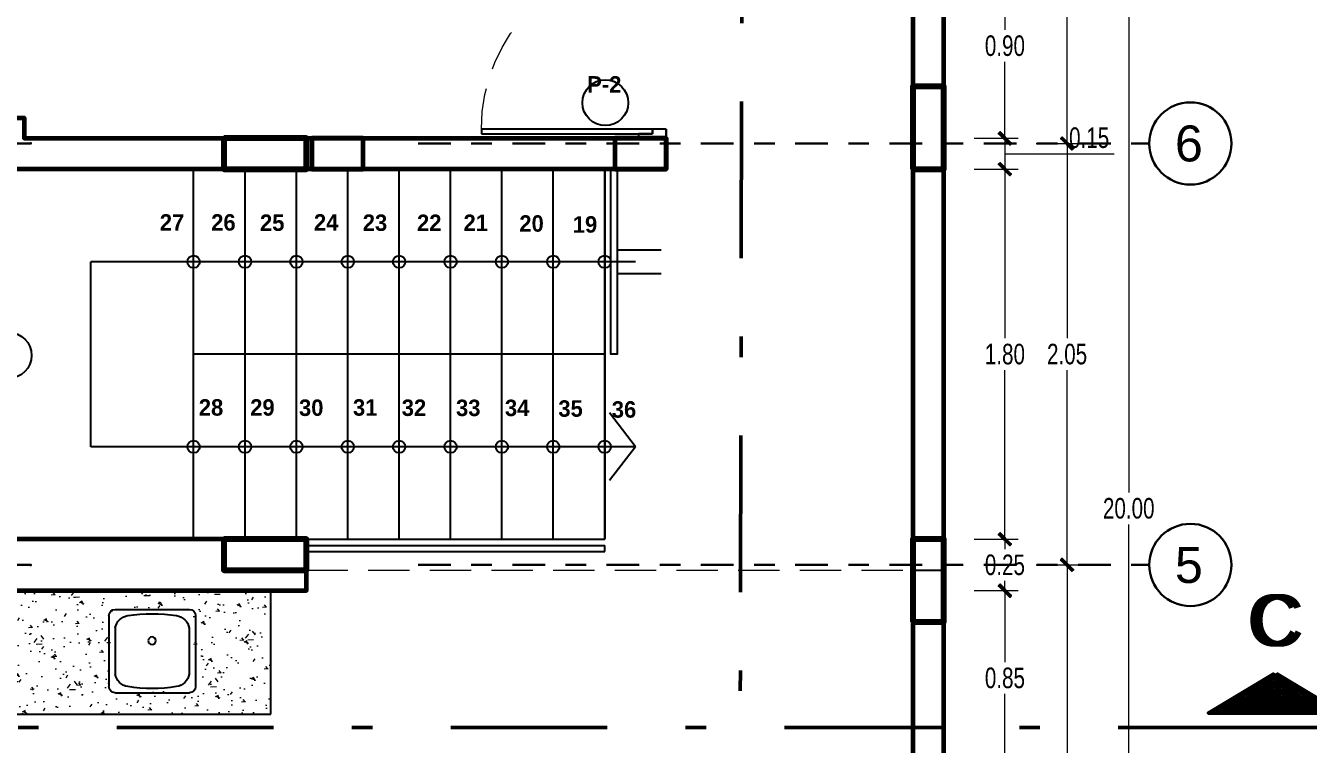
# Model space of a CAD drawing. Header units: millimetres. Extents: x 10612.9 to 10705, y -16533.4 to -16503.9.
# Drawn here: x 10637.86 to 10644.11, y -16517.85 to -16514.36 of the extents above; entities that cross this region are included whole.
import ezdxf
from ezdxf.enums import TextEntityAlignment as Align

# ---------------------------------------------------------------- set-up
doc = ezdxf.new("R2010")
doc.units = ezdxf.units.MM
for name, pattern in [('DASHDOTX2', [50.8, 25.4, -12.7, 0, -12.7]), ('HIDDEN', [0.375, 0.25, -0.125]), ('Punto & Rayas', [0.335139, 0.15875, -0.088194, 0, -0.088194])]:
    doc.linetypes.add(name, pattern=pattern)
doc.layers.add('0.2', color=2, linetype='Continuous')
doc.layers.add('Nuevo_Estructura - Forjados', color=7, linetype='Continuous')
for name, color, linetype, lineweight in [('0.6', 252, 'Continuous', 50), ('01_GRIS 250', 250, 'Continuous', 9), ('COLUMNAS', 6, 'Continuous', 20), ('Muro Alto', 1, 'Continuous', 80), ('Muro sin techar', 160, 'Continuous', 40), ('TEXTO AMBIENTES', 7, 'Continuous', 9)]:
    doc.layers.add(name, color=color, linetype=linetype, lineweight=lineweight)
doc.layers.add('Nuevo_Estructura - Forjados_Pluma_Nº__209', color=7, linetype='Continuous', lineweight=30, true_color=0x3e4f7b)
doc.layers.add('Nuevo_Estructura - Forjados_Pluma_Nº__219', color=7, linetype='Continuous', lineweight=13, true_color=0x404b6a)
doc.styles.add('arial narrow', font='ARIALNI.TTF')
doc.styles.add('Estilo_Generado_1', font='arial.ttf')
doc.styles.add('mahico', font='GOTHIC.TTF', dxfattribs={"width": 0.75})
doc.styles.add('TEXTO PRINCIPAL', font='swissek.ttf', dxfattribs={"height": 0.15})
doc.dimstyles.new('Copia de 50 P', dxfattribs={"dimtxt": 0.1, "dimasz": 0.01, "dimexe": 0.065, "dimexo": 0.0625, "dimgap": 0.025, "dimtad": 1, "dimtih": 1, "dimtoh": 1, "dimzin": 0, "dimdsep": 46, "dimtxsty": 'mahico', "dimblk": 'pa cotas', "dimcen": 0.09, "dimdle": 0.3, "dimclrd": 256, "dimclre": 256, "dimclrt": 256, "dimadec": 0, "dimazin": 0, "dimtfac": 1, "dimtofl": 0, "dimtmove": 0, "dimatfit": 3, "dimfxl": 0.15, "dimfxlon": 1, "dimtolj": 1, "dimtzin": 0, "dimlwd": 5, "dimlwe": 5, "dimarcsym": 0})

# ---------------------------------------------------------------- blocks, each defined once
blk = doc.blocks.new('puertas sss')
at = {"color": 244, "true_color": 0x991b1e}
for p, q in [((2962.3499, 159.0169), (2962.2149, 159.0169)), ((2962.2149, 159.0169), (2962.2149, 158.9719)), ((2962.3499, 159.0169), (2962.2149, 159.0169)), ((2962.2149, 158.9719), (2962.2824, 158.9719)), ((2962.2824, 158.9719), (2962.2824, 158.9944)), ((2962.2824, 158.9944), (2962.3499, 158.9944)), ((2962.3499, 158.9944), (2962.3499, 159.0169)), ((2962.2149, 158.1169), (2962.2149, 158.1619)), ((2962.2149, 158.1619), (2962.2824, 158.1619)), ((2962.2824, 158.1619), (2962.2824, 158.1394)), ((2962.2824, 158.1394), (2962.2824, 158.1619)), ((2962.2824, 158.1619), (2963.1149, 158.1619)), ((2963.1149, 158.1619), (2963.1149, 158.1394)), ((2962.3499, 158.1169), (2962.2149, 158.1169)), ((2962.3499, 158.1169), (2962.2149, 158.1169)), ((2962.2824, 158.1394), (2962.3499, 158.1394)), ((2963.1149, 158.1394), (2962.2824, 158.1394)), ((2962.3499, 158.1394), (2962.3499, 158.1169))]:
    blk.add_line(p, q, dxfattribs=at)
at = {"color": 244, "linetype": 'HIDDEN', "lineweight": 9, "ltscale": 0.8, "true_color": 0x991b1e}
blk.add_arc((2962.2824, 158.1619), 0.8325, 0, 90, dxfattribs=at)
blk = doc.blocks.new('rgergeg')
for p, q in [((10594.5642, -16435.2498), (10594.5642, -16435.6113)), ((10594.5942, -16435.2198), (10594.9392, -16435.2198)), ((10594.9692, -16435.2498), (10594.9692, -16435.6113)), ((10594.655, -16435.2502), (10594.8784, -16435.2502)), ((10594.655, -16435.6109), (10594.8784, -16435.6109)), ((10594.5942, -16435.6413), (10594.9392, -16435.6413))]:
    blk.add_line(p, q)
blk.add_circle((10594.716, -16435.4297), 0.0185)
blk.add_circle((10594.716, -16435.4297), 0.0185)
for centre, radius, start, end in [((10594.5942, -16435.2498), 0.03, 90, 180), ((10594.7867, -16434.4814), 0.75, 259.88522, 259.88549), ((10594.7467, -16434.4814), 0.75, 280.11451, 280.11478), ((10594.9392, -16435.2498), 0.03, 0, 90), ((10595.3347, -16435.4305), 0.75, 170.92128, 189.07872), ((10594.6681, -16435.324), 0.075, 100.11478, 170.92128), ((10594.7867, -16435.9885), 0.75, 100.11451, 100.11478), ((10594.8652, -16435.324), 0.075, 9.07872, 79.88522), ((10594.7467, -16435.9885), 0.75, 79.88522, 79.88549), ((10594.1987, -16435.4305), 0.75, 350.92128, 9.07872), ((10594.6681, -16435.5371), 0.075, 189.07872, 259.88522), ((10594.8652, -16435.5371), 0.075, 280.11478, 350.92128), ((10594.5942, -16435.6113), 0.03, 180, 270), ((10594.7867, -16434.8725), 0.75, 259.88522, 259.88549), ((10594.7467, -16434.8725), 0.75, 280.11451, 280.11478), ((10594.9392, -16435.6113), 0.03, 270, 0)]:
    blk.add_arc(centre, radius, start, end)
blk = doc.blocks.new('REFREFREC')
at = {"layer": 'COLUMNAS', "color": 1, "lineweight": 80, "ltscale": 0.2}
for points in [[(10649.0411, -16635.9036), (10649.1911, -16635.9036), (10649.1911, -16635.5012), (10649.0411, -16635.5012)], [(10645.6888, -16635.7536), (10645.6888, -16635.9036), (10646.0911, -16635.9036), (10646.0911, -16635.7536)], [(10645.6888, -16637.7036), (10645.6888, -16637.8536), (10646.0911, -16637.8536), (10646.0911, -16637.7036)], [(10649.0411, -16638.1059), (10649.1911, -16638.1059), (10649.1911, -16637.7036), (10649.0411, -16637.7036)]]:
    blk.add_lwpolyline(points, close=True, dxfattribs=at)
at = {"layer": 'Muro Alto', "color": 6, "linetype": 'HIDDEN', "lineweight": 60}
for points in [[(10646.3661, -16635.9036), (10646.3661, -16635.7536), (10646.1161, -16635.7536), (10646.1161, -16635.9036)], [(10647.8411, -16635.9036), (10647.8411, -16635.7536), (10647.5911, -16635.7536), (10647.5911, -16635.9036)]]:
    blk.add_lwpolyline(points, close=True, dxfattribs=at)
blk = doc.blocks.new('*X335')
at = {"color": 0}
for p, q in [((-18.3448, 8.7763), (-18.3299, 8.7912)), ((-18.3395, 8.7851), (-18.3299, 8.7947)), ((-18.3342, 8.794), (-18.3299, 8.7983)), ((-18.3713, 8.7321), (-18.3299, 8.7735)), ((-18.366, 8.7409), (-18.3299, 8.777)), ((-18.3607, 8.7498), (-18.3299, 8.7806)), ((-18.3554, 8.7586), (-18.3299, 8.7841)), ((-18.3501, 8.7674), (-18.3299, 8.7877)), ((-18.3892, 8.7), (-18.3299, 8.7594)), ((-18.3879, 8.6978), (-18.3299, 8.7558)), ((-18.3872, 8.7056), (-18.3299, 8.7629)), ((-18.3866, 8.6956), (-18.3299, 8.7523)), ((-18.3819, 8.7144), (-18.3299, 8.7664)), ((-18.3766, 8.7232), (-18.3299, 8.77)), ((-18.3853, 8.6934), (-18.3299, 8.7488)), ((-18.3839, 8.6912), (-18.3299, 8.7452)), ((-18.3826, 8.689), (-18.3299, 8.7417)), ((-18.3813, 8.6868), (-18.3299, 8.7382)), ((-18.3799, 8.6846), (-18.3299, 8.7346)), ((-18.3786, 8.6824), (-18.3299, 8.7311)), ((-18.3773, 8.6801), (-18.3299, 8.7276)), ((-18.376, 8.6779), (-18.3299, 8.724)), ((-18.3746, 8.6757), (-18.3299, 8.7205)), ((-18.3733, 8.6735), (-18.3299, 8.7169)), ((-18.372, 8.6713), (-18.3299, 8.7134)), ((-18.3707, 8.6691), (-18.3299, 8.7099)), ((-18.3693, 8.6669), (-18.3299, 8.7063)), ((-18.368, 8.6647), (-18.3299, 8.7028)), ((-18.3667, 8.6625), (-18.3299, 8.6993)), ((-18.3654, 8.6603), (-18.3299, 8.6957)), ((-18.364, 8.658), (-18.3299, 8.6922)), ((-18.3627, 8.6558), (-18.3299, 8.6887)), ((-18.3614, 8.6536), (-18.3299, 8.6851)), ((-18.3601, 8.6514), (-18.3299, 8.6816)), ((-18.3587, 8.6492), (-18.3299, 8.6781)), ((-18.3574, 8.647), (-18.3299, 8.6745)), ((-18.3561, 8.6448), (-18.3299, 8.671)), ((-18.3548, 8.6426), (-18.3299, 8.6674)), ((-18.3534, 8.6404), (-18.3299, 8.6639)), ((-18.3521, 8.6382), (-18.3299, 8.6604)), ((-18.3508, 8.6359), (-18.3299, 8.6568)), ((-18.3495, 8.6337), (-18.3299, 8.6533)), ((-18.3481, 8.6315), (-18.3299, 8.6498)), ((-18.3468, 8.6293), (-18.3299, 8.6462)), ((-18.3455, 8.6271), (-18.3299, 8.6427)), ((-18.3442, 8.6249), (-18.3299, 8.6392)), ((-18.3428, 8.6227), (-18.3299, 8.6356)), ((-18.3415, 8.6205), (-18.3299, 8.6321)), ((-18.3402, 8.6183), (-18.3299, 8.6286)), ((-18.3388, 8.6161), (-18.3299, 8.625)), ((-18.3375, 8.6139), (-18.3299, 8.6215)), ((-18.3362, 8.6116), (-18.3299, 8.6179)), ((-18.3349, 8.6094), (-18.3299, 8.6144)), ((-18.3335, 8.6072), (-18.3299, 8.6109)), ((-18.3322, 8.605), (-18.3299, 8.6073)), ((-18.3309, 8.6028), (-18.3299, 8.6038))]:
    blk.add_line(p, q, dxfattribs=at)
blk = doc.blocks.new('INDC')
at = {"layer": '0.6', "linetype": 'DASHDOTX2', "ltscale": 0.005}
blk.add_line((-0.0202, -0.0891), (-0.0202, 0.0893), dxfattribs=at)
at = {"layer": '0.6'}
blk.add_lwpolyline([(0, 0.0909), (0, -0.0909), (0.0545, 0)], close=True, dxfattribs=at)
at = {"xscale": -0.9085966123466278, "yscale": 0.9085966123466278, "zscale": 0.9085966123460401}
blk.add_blockref('*X335', (-16.6545, -7.9058), dxfattribs=at)
blk = doc.blocks.new('hjygfvdc')
at = {"layer": '0.6', "linetype": 'DASHDOTX2', "ltscale": 0.03}
for p, q in [((3035.269, 68.8445), (3035.3233, 92.8394)), ((3027.3883, 79.5532), (3038.1981, 79.5532))]:
    blk.add_line(p, q, dxfattribs=at)
at = {"layer": '0.2'}
for p, xscale, yscale, zscale, rotation in [((3027.6997, 79.6235), 3.485268437144938, 3.485268437144938, 3.485268437144938, 90), ((3037.8868, 79.6235), -3.485268437144932, 3.485268437144932, 3.485268437144932, 270)]:
    blk.add_blockref('INDC', p, dxfattribs=dict(at, xscale=xscale, yscale=yscale, zscale=zscale, rotation=rotation))
at = {"color": 252, "style": 'TEXTO PRINCIPAL'}
for p in [(3027.7028, 80.0749), (3037.8836, 80.0749)]:
    blk.add_text('C', height=0.25, dxfattribs=at).set_placement(p, align=Align.MIDDLE)
blk = doc.blocks.new('Marcador de red estándar_2')
at = {"layer": 'Nuevo_Estructura - Forjados_Pluma_Nº__209', "color": 167, "linetype": 'Punto & Rayas', "lineweight": 30, "true_color": 0x3e4f7b}
for p, q in [((-0.9423, 0), (-4.5, 0)), ((0.9423, 0), (4.5, 0))]:
    blk.add_line(p, q, dxfattribs=at)
at = {"layer": 'Nuevo_Estructura - Forjados_Pluma_Nº__209', "color": 167, "linetype": 'Continuous', "lineweight": 30, "true_color": 0x3e4f7b}
blk.add_circle((-4.7, 0), 0.2, dxfattribs=at)
at = {"layer": 'Nuevo_Estructura - Forjados_Pluma_Nº__209', "color": 167, "linetype": 'Punto & Rayas', "lineweight": 30, "true_color": 0x3e4f7b}
blk.add_point((0.9423, 0), dxfattribs=at)
blk.add_point((0.9423, 0), dxfattribs=at)
at = {"layer": 'Nuevo_Estructura - Forjados_Pluma_Nº__219', "color": 167, "lineweight": 13, "true_color": 0x404b6a, "style": 'Estilo_Generado_1'}
for tag, p in [('AC_MarkerText_1_0', (-4.7, -0.1675)), ('AC_MarkerText_1_1', (4.7, -0.1675))]:
    blk.add_attdef(tag, text='', height=0.175, rotation=180, dxfattribs=at).set_placement(p, align=Align.TOP_CENTER)
blk = doc.blocks.new('pa cotas')
h = blk.add_hatch(color=256)
h.paths.add_polyline_path([(2.38, 3.09), (-3.09, -2.38), (-2.38, -3.09)])
h.paths.add_polyline_path([(3.09, 2.38), (2.38, 3.09), (-2.38, -3.09)])
blk.add_line((-2.38, -3.09), (2.38, 3.09))
blk.add_lwpolyline([(3.09, 2.38), (2.38, 3.09), (-3.09, -2.38), (-2.38, -3.09)], close=True)
blk = doc.blocks.new('*D665')
at = {"lineweight": 5, "transparency": 16777216}
for p, q in [((10608.2027, -16552.1931), (10608.4177, -16552.1931)), ((10608.3527, -16552.2031), (10608.3527, -16562.1156)), ((10608.3527, -16572.1831), (10608.3527, -16562.2706)), ((10608.3527, -16572.1931), (10608.4177, -16572.1931))]:
    blk.add_line(p, q, dxfattribs=at)
at = {"layer": 'Defpoints', "color": 0, "transparency": 16777216}
for p in [(10607.4527, -16552.1931), (10608.3527, -16572.1931), (10608.3527, -16572.1931)]:
    blk.add_point(p, dxfattribs=at)
at = {"lineweight": 5, "transparency": 16777216, "xscale": 0.01, "yscale": 0.01, "zscale": 0.01}
for p, rotation in [((10608.3527, -16552.1931), 90), ((10608.3527, -16572.1931), 270)]:
    blk.add_blockref('pa cotas', p, dxfattribs=dict(at, rotation=rotation))
at = {"transparency": 16777216, "insert": (10608.3527, -16562.1931), "char_height": 0.1, "attachment_point": 5, "style": 'mahico'}
blk.add_mtext('\\A1;20.00', dxfattribs=at)
blk = doc.blocks.new('*D669')
at = {"lineweight": 5, "transparency": 16777216}
for p, q in [((10607.9027, -16557.9681), (10608.1177, -16557.9681)), ((10608.0527, -16557.9781), (10608.0527, -16559.1156)), ((10608.0527, -16560.4081), (10608.0527, -16559.2706)), ((10607.9027, -16560.4181), (10608.1177, -16560.4181))]:
    blk.add_line(p, q, dxfattribs=at)
at = {"layer": 'Defpoints', "color": 0, "transparency": 16777216}
for p in [(10607.4527, -16557.9681), (10607.4527, -16560.4181), (10608.0527, -16560.4181)]:
    blk.add_point(p, dxfattribs=at)
at = {"lineweight": 5, "transparency": 16777216, "xscale": 0.01, "yscale": 0.01, "zscale": 0.01}
for p, rotation in [((10608.0527, -16557.9681), 90), ((10608.0527, -16560.4181), 270)]:
    blk.add_blockref('pa cotas', p, dxfattribs=dict(at, rotation=rotation))
at = {"transparency": 16777216, "insert": (10608.0527, -16559.1931), "char_height": 0.1, "attachment_point": 5, "style": 'mahico'}
blk.add_mtext('\\A1;2.45', dxfattribs=at)
blk = doc.blocks.new('*D670')
at = {"lineweight": 5, "transparency": 16777216}
for p, q in [((10607.9027, -16560.4181), (10608.1177, -16560.4181)), ((10608.0527, -16560.4281), (10608.0527, -16561.3656)), ((10608.0527, -16562.4581), (10608.0527, -16561.5206)), ((10607.9027, -16562.4681), (10608.1177, -16562.4681))]:
    blk.add_line(p, q, dxfattribs=at)
at = {"layer": 'Defpoints', "color": 0, "transparency": 16777216}
for p in [(10607.4527, -16560.4181), (10607.4527, -16562.4681), (10608.0527, -16562.4681)]:
    blk.add_point(p, dxfattribs=at)
at = {"lineweight": 5, "transparency": 16777216, "xscale": 0.01, "yscale": 0.01, "zscale": 0.01}
for p, rotation in [((10608.0527, -16560.4181), 90), ((10608.0527, -16562.4681), 270)]:
    blk.add_blockref('pa cotas', p, dxfattribs=dict(at, rotation=rotation))
at = {"transparency": 16777216, "insert": (10608.0527, -16561.4431), "char_height": 0.1, "attachment_point": 5, "style": 'mahico'}
blk.add_mtext('\\A1;2.05', dxfattribs=at)
blk = doc.blocks.new('*D671')
at = {"lineweight": 5, "transparency": 16777216}
for p, q in [((10607.9027, -16562.4681), (10608.1177, -16562.4681)), ((10608.0527, -16562.4781), (10608.0527, -16564.0156)), ((10608.0527, -16565.7081), (10608.0527, -16564.1706)), ((10607.9027, -16565.7181), (10608.1177, -16565.7181))]:
    blk.add_line(p, q, dxfattribs=at)
at = {"layer": 'Defpoints', "color": 0, "transparency": 16777216}
for p in [(10607.4527, -16562.4681), (10607.4527, -16565.7181), (10608.0527, -16565.7181)]:
    blk.add_point(p, dxfattribs=at)
at = {"lineweight": 5, "transparency": 16777216, "xscale": 0.01, "yscale": 0.01, "zscale": 0.01}
for p, rotation in [((10608.0527, -16562.4681), 90), ((10608.0527, -16565.7181), 270)]:
    blk.add_blockref('pa cotas', p, dxfattribs=dict(at, rotation=rotation))
at = {"transparency": 16777216, "insert": (10608.0527, -16564.0931), "char_height": 0.1, "attachment_point": 5, "style": 'mahico'}
blk.add_mtext('\\A1;3.25', dxfattribs=at)
blk = doc.blocks.new('*D951')
at = {"lineweight": 5, "transparency": 16777216}
for p, q in [((10642.4786, -16514.0043), (10642.6936, -16514.0043)), ((10642.6286, -16514.0143), (10642.6286, -16514.3768)), ((10642.6286, -16514.8943), (10642.6286, -16514.5318)), ((10642.4786, -16514.9043), (10642.6936, -16514.9043))]:
    blk.add_line(p, q, dxfattribs=at)
at = {"layer": 'Defpoints', "color": 0, "transparency": 16777216}
for p in [(10641.4312, -16514.0043), (10640.9812, -16514.9043), (10642.6286, -16514.9043)]:
    blk.add_point(p, dxfattribs=at)
at = {"lineweight": 5, "transparency": 16777216, "xscale": 0.01, "yscale": 0.01, "zscale": 0.01}
for p, rotation in [((10642.6286, -16514.0043), 90), ((10642.6286, -16514.9043), 270)]:
    blk.add_blockref('pa cotas', p, dxfattribs=dict(at, rotation=rotation))
at = {"transparency": 16777216, "insert": (10642.6286, -16514.4543), "char_height": 0.1, "attachment_point": 5, "style": 'mahico'}
blk.add_mtext('\\A1;0.90', dxfattribs=at)
blk = doc.blocks.new('*D952')
at = {"lineweight": 5, "transparency": 16777216}
for p, q in [((10642.4786, -16514.9043), (10642.6936, -16514.9043)), ((10642.6286, -16514.9143), (10642.6286, -16515.0443)), ((10642.6286, -16514.9793), (10642.9162, -16514.9793)), ((10642.9162, -16514.9793), (10643.1608, -16514.9793)), ((10642.4786, -16515.0543), (10642.6936, -16515.0543))]:
    blk.add_line(p, q, dxfattribs=at)
at = {"layer": 'Defpoints', "color": 0, "transparency": 16777216}
for p in [(10640.9812, -16514.9043), (10640.9812, -16515.0543), (10642.6286, -16515.0543)]:
    blk.add_point(p, dxfattribs=at)
at = {"lineweight": 5, "transparency": 16777216, "xscale": 0.01, "yscale": 0.01, "zscale": 0.01}
for p, rotation in [((10642.6286, -16514.9043), 90), ((10642.6286, -16515.0543), 270)]:
    blk.add_blockref('pa cotas', p, dxfattribs=dict(at, rotation=rotation))
at = {"transparency": 16777216, "insert": (10643.0385, -16514.9018), "char_height": 0.1, "attachment_point": 5, "style": 'mahico'}
blk.add_mtext('\\A1;0.15', dxfattribs=at)
blk = doc.blocks.new('*D953')
at = {"lineweight": 5, "transparency": 16777216}
for p, q in [((10642.4786, -16515.0543), (10642.6936, -16515.0543)), ((10642.6286, -16515.0643), (10642.6286, -16515.8768)), ((10642.6286, -16516.8443), (10642.6286, -16516.0318)), ((10642.4786, -16516.8543), (10642.6936, -16516.8543))]:
    blk.add_line(p, q, dxfattribs=at)
at = {"layer": 'Defpoints', "color": 0, "transparency": 16777216}
for p in [(10640.9812, -16515.0543), (10640.6812, -16516.8543), (10642.6286, -16516.8543)]:
    blk.add_point(p, dxfattribs=at)
at = {"lineweight": 5, "transparency": 16777216, "xscale": 0.01, "yscale": 0.01, "zscale": 0.01}
for p, rotation in [((10642.6286, -16515.0543), 90), ((10642.6286, -16516.8543), 270)]:
    blk.add_blockref('pa cotas', p, dxfattribs=dict(at, rotation=rotation))
at = {"transparency": 16777216, "insert": (10642.6286, -16515.9543), "char_height": 0.1, "attachment_point": 5, "style": 'mahico'}
blk.add_mtext('\\A1;1.80', dxfattribs=at)
blk = doc.blocks.new('*D954')
at = {"lineweight": 5, "transparency": 16777216}
for p, q in [((10642.4786, -16516.8543), (10642.6936, -16516.8543)), ((10642.6286, -16516.8643), (10642.6286, -16516.9018)), ((10642.6286, -16517.0943), (10642.6286, -16517.0568)), ((10642.4786, -16517.1043), (10642.6936, -16517.1043))]:
    blk.add_line(p, q, dxfattribs=at)
at = {"layer": 'Defpoints', "color": 0, "transparency": 16777216}
for p in [(10640.6812, -16516.8543), (10639.2312, -16517.1043), (10642.6286, -16517.1043)]:
    blk.add_point(p, dxfattribs=at)
at = {"lineweight": 5, "transparency": 16777216, "xscale": 0.01, "yscale": 0.01, "zscale": 0.01}
for p, rotation in [((10642.6286, -16516.8543), 90), ((10642.6286, -16517.1043), 270)]:
    blk.add_blockref('pa cotas', p, dxfattribs=dict(at, rotation=rotation))
at = {"transparency": 16777216, "insert": (10642.6286, -16516.9793), "char_height": 0.1, "attachment_point": 5, "style": 'mahico'}
blk.add_mtext('\\A1;0.25', dxfattribs=at)
blk = doc.blocks.new('*D955')
at = {"lineweight": 5, "transparency": 16777216}
for p, q in [((10642.4786, -16517.1043), (10642.6936, -16517.1043)), ((10642.6286, -16517.1143), (10642.6286, -16517.4518)), ((10642.6286, -16517.9443), (10642.6286, -16517.6068)), ((10642.4786, -16517.9543), (10642.6936, -16517.9543))]:
    blk.add_line(p, q, dxfattribs=at)
at = {"layer": 'Defpoints', "color": 0, "transparency": 16777216}
for p in [(10639.2312, -16517.1043), (10642.1812, -16517.9543), (10642.6286, -16517.9543)]:
    blk.add_point(p, dxfattribs=at)
at = {"lineweight": 5, "transparency": 16777216, "xscale": 0.01, "yscale": 0.01, "zscale": 0.01}
for p, rotation in [((10642.6286, -16517.1043), 90), ((10642.6286, -16517.9543), 270)]:
    blk.add_blockref('pa cotas', p, dxfattribs=dict(at, rotation=rotation))
at = {"transparency": 16777216, "insert": (10642.6286, -16517.5293), "char_height": 0.1, "attachment_point": 5, "style": 'mahico'}
blk.add_mtext('\\A1;0.85', dxfattribs=at)
blk = doc.blocks.new('fdvfvfdvdf')
at = {"layer": 'Nuevo_Estructura - Forjados', "color": 8, "linetype": 'Continuous', "lineweight": 15}
ref = blk.add_blockref('Marcador de red estándar_2', (10603.9527, -16560.4181), dxfattribs=dict(at, rotation=180))
ref.add_attrib('AC_MarkerText_1', '6', dxfattribs={"layer": 'Nuevo_Estructura - Forjados_Pluma_Nº__219', "color": 167, "lineweight": 13, "true_color": 0x404b6a, "height": 0.175, "style": 'Estilo_Generado_1'}).set_placement((10608.6454, -16560.3306), align=Align.TOP_CENTER)
ref = blk.add_blockref('Marcador de red estándar_2', (10603.9527, -16562.4681), dxfattribs=dict(at, rotation=180))
ref.add_attrib('AC_MarkerText_1', '5', dxfattribs={"layer": 'Nuevo_Estructura - Forjados_Pluma_Nº__219', "color": 167, "lineweight": 13, "true_color": 0x404b6a, "height": 0.175, "style": 'Estilo_Generado_1'}).set_placement((10608.6454, -16562.3806), align=Align.TOP_CENTER)
dim = blk.add_linear_dim(base=(10608.3527, -16572.1931), p1=(10607.4527, -16552.1931), p2=(10608.3527, -16572.1931), angle=270, dimstyle='Copia de 50 P')
dim.commit()
dim.dimension.update_dxf_attribs({"geometry": '*D665', "text_midpoint": (10608.3527, -16562.1931)})
for base, p1, p2, picture, middle in [((10608.0527, -16560.4181), (10607.4527, -16557.9681), (10607.4527, -16560.4181), '*D669', (10608.0527, -16559.1931)), ((10608.0527, -16562.4681), (10607.4527, -16560.4181), (10607.4527, -16562.4681), '*D670', (10608.0527, -16561.4431)), ((10608.0527, -16565.7181), (10607.4527, -16562.4681), (10607.4527, -16565.7181), '*D671', (10608.0527, -16564.0931))]:
    dim = blk.add_linear_dim(base=base, p1=p1, p2=p2, angle=270, dimstyle='Copia de 50 P', override={"dimtmove": 1})
    dim.commit()
    dim.dimension.update_dxf_attribs({"geometry": picture, "text_midpoint": middle})

msp = doc.modelspace()

# ---------------------------------------------------------------- hatches: boundary and pattern name
at = {"layer": '01_GRIS 250', "true_color": 0xc7c8ca}
h = msp.add_hatch(dxfattribs=at)
h.set_pattern_fill('AR-CONC', color=9, scale=0.001, angle=1935, style=0)
h.set_pattern_definition([(185, (100.83917, -58.3249), (-0.1175533794, 0.1400946503), [0.01905, -0.20955]), (130, (100.83917, -58.3249), (-0.1101767286, -0.1600184531), [0.01524, -0.1676405842]), (235.4514447, (100.82937, -58.31322), (-0.2277301021, -0.0199237976), [0.0161900088, -0.1780902446]), (181.1842, (100.80325, -58.36082), (-0.161953413, 0.2214102432), [0.028575, -0.314325]), (231.6355576, (100.78975, -58.34237), (-0.3428267636, -0.0070866175), [0.024285023, -0.267135608]), (126.1841512, (100.80325, -58.36082), (-0.3428267636, -0.0070866175), [0.022859967, -0.251459732]), (156, (100.79427, -58.33388), (-0.0348951491, 0.1795199793), [0.01905, -0.20955]), (101, (100.79427, -58.33388), (-0.1739411932, -0.0865399265), [0.01524, -0.16764]), (206.451445, (100.79136, -58.31892), (-0.2088363427, 0.0929800519), [0.0161900088, -0.1780899376]), (172.5, (100.83917, -58.324896), (-0.06197341367, -0.05760546907), [0, -0.165608, 0, -0.17018, 0, -0.168275]), (142.5, (100.83917, -58.3249), (-0.11808700027, -0.0235897273), [0, -0.097028, 0, -0.161798, 0, -0.064135]), (102.5, (100.87922, -58.36495), (-0.09182619558, 0.09992786303), [0, -0.0635, 0, -0.19812, 0, -0.26289]), (92.5, (100.89718, -58.38291), (-0.1227223929, 0.0867639044), [0, -0.08255, 0, -0.131572, 0, -0.18669])])
h.paths.add_polyline_path([(10639.0562, -16517.1043), (10636.9573, -16517.1043), (10636.9573, -16517.7043), (10639.0562, -16517.7043)])
h.paths.add_polyline_path([(10638.277, -16517.2053), (10638.681, -16517.2053), (10638.681, -16517.5927), (10638.277, -16517.5927)], flags=16)
h.paths.add_polyline_path([(10636.0573, -16517.1043), (10635.4812, -16517.1043), (10635.4812, -16517.7043), (10636.0573, -16517.7043)])

# ---------------------------------------------------------------- linework, layer by layer
for p, q in [((10642.3312, -16526.7043), (10642.3312, -16506.7043)), ((10642.1812, -16517.9543), (10642.1812, -16508.4043)), ((10640.9812, -16514.8593), (10640.9812, -16515.0543)), ((10637.8562, -16514.9043), (10640.9812, -16514.9043)), ((10637.6812, -16515.0543), (10640.9812, -16515.0543)), ((10638.6812, -16515.9543), (10638.6812, -16515.0543)), ((10638.9312, -16515.9543), (10638.9312, -16515.0543)), ((10639.1812, -16515.9543), (10639.1812, -16515.0543)), ((10639.4312, -16515.9543), (10639.4312, -16515.0543)), ((10639.6812, -16515.9543), (10639.6812, -16515.0543)), ((10639.9312, -16515.9543), (10639.9312, -16515.0543)), ((10640.1812, -16515.9543), (10640.1812, -16515.0543)), ((10640.4312, -16515.9543), (10640.4312, -16515.0543)), ((10640.6812, -16515.9543), (10640.6812, -16515.0543)), ((10640.7486, -16515.4474), (10640.9554, -16515.4474)), ((10638.1812, -16516.4043), (10638.1812, -16515.5043)), ((10640.7486, -16515.5612), (10640.9554, -16515.5612)), ((10638.6812, -16516.8543), (10638.6812, -16515.9543)), ((10640.6812, -16515.9543), (10638.6812, -16515.9543)), ((10638.9312, -16516.8543), (10638.9312, -16515.9543)), ((10639.1812, -16516.8543), (10639.1812, -16515.9543)), ((10639.4312, -16516.8543), (10639.4312, -16515.9543)), ((10639.6812, -16516.8543), (10639.6812, -16515.9543)), ((10639.9312, -16516.8543), (10639.9312, -16515.9543)), ((10640.1812, -16516.8543), (10640.1812, -16515.9543)), ((10640.4312, -16516.8543), (10640.4312, -16515.9543)), ((10640.6812, -16516.8543), (10640.6812, -16515.9543)), ((10638.6812, -16516.4043), (10638.1812, -16516.4043)), ((10637.6812, -16516.8543), (10640.6812, -16516.8543)), ((10639.2312, -16516.8843), (10640.6812, -16516.8843)), ((10639.2312, -16516.9143), (10640.6812, -16516.9143)), ((10640.6812, -16516.9143), (10640.6812, -16516.8843)), ((10642.1812, -16517.0043), (10642.3312, -16517.0043)), ((10639.0562, -16517.7043), (10639.0562, -16517.1043)), ((10635.4812, -16517.7043), (10639.0562, -16517.7043))]:
    msp.add_line(p, q)
msp.add_lwpolyline([(10635.3312, -16506.7043), (10642.3312, -16506.7043), (10642.3312, -16526.7043), (10635.3312, -16526.7043)], close=True)
at = {"lineweight": 60}
for points in [[(10637.5312, -16515.5043), (10637.5312, -16515.0543), (10635.3312, -16515.0543), (10635.3312, -16512.3543), (10639.3812, -16512.3543), (10639.3812, -16512.6043), (10637.8562, -16512.6043), (10637.8562, -16514.1543), (10637.7062, -16514.1543), (10637.7062, -16512.5043), (10635.6312, -16512.5043), (10635.6312, -16512.6043), (10635.4812, -16512.6043), (10635.4812, -16514.8043), (10635.6312, -16514.8043), (10635.6312, -16514.9043), (10637.3812, -16514.9043), (10637.3812, -16514.8043), (10637.8562, -16514.8043), (10637.8562, -16514.9043), (10640.9812, -16514.9043), (10640.9812, -16515.0543), (10637.6812, -16515.0543), (10637.6812, -16515.5043)], [(10642.1812, -16524.3395), (10642.3312, -16524.3395), (10642.3312, -16512.3543), (10640.8312, -16512.3543), (10640.8312, -16514.0043), (10641.4312, -16514.0043), (10641.4312, -16513.8543), (10640.9812, -16513.8543), (10640.9812, -16512.5043), (10642.1812, -16512.5043), (10642.1812, -16517.9543), (10641.5812, -16517.9543), (10641.5812, -16519.5543), (10642.1812, -16519.5543)], [(10635.3312, -16524.7043), (10635.5812, -16524.7043), (10635.5812, -16522.8043), (10635.4812, -16522.8043), (10635.4812, -16517.1043), (10639.2312, -16517.1043), (10639.2312, -16516.8543), (10637.6812, -16516.8543), (10637.6812, -16516.4043), (10637.5312, -16516.4043), (10637.5312, -16516.8543), (10635.3312, -16516.8543)]]:
    msp.add_lwpolyline(points, close=True, dxfattribs=at)
for points in [[(10640.6812, -16515.0543), (10640.6812, -16515.9543)], [(10640.7412, -16515.0543), (10640.7412, -16515.9543), (10640.7112, -16515.9543), (10640.7112, -16515.0543)], [(10640.8312, -16515.5043), (10638.1812, -16515.5043)], [(10640.6812, -16515.9543), (10640.6812, -16516.8543)], [(10640.8312, -16516.4043), (10640.7053, -16516.2396)], [(10640.8312, -16516.4043), (10638.6812, -16516.4043)], [(10640.8312, -16516.4043), (10640.7053, -16516.569)]]:
    msp.add_lwpolyline(points)
for centre, radius in [((10640.6844, -16514.7313), 0.1114), ((10638.6812, -16515.5043), 0.03), ((10638.9312, -16515.5043), 0.03), ((10639.1812, -16515.5043), 0.03), ((10639.4312, -16515.5043), 0.03), ((10639.6812, -16515.5043), 0.03), ((10639.9312, -16515.5043), 0.03), ((10640.1812, -16515.5043), 0.03), ((10640.4312, -16515.5043), 0.03), ((10640.6812, -16515.5043), 0.03), ((10637.7815, -16515.96), 0.1114), ((10638.6812, -16516.4043), 0.03), ((10638.9312, -16516.4043), 0.03), ((10639.1812, -16516.4043), 0.03), ((10639.4312, -16516.4043), 0.03), ((10639.6812, -16516.4043), 0.03), ((10639.9312, -16516.4043), 0.03), ((10640.1812, -16516.4043), 0.03), ((10640.4312, -16516.4043), 0.03), ((10640.6812, -16516.4043), 0.03)]:
    msp.add_circle(centre, radius)
at = {"layer": 'Muro sin techar', "color": 251, "linetype": 'HIDDEN', "lineweight": 9, "ltscale": 0.8, "true_color": 0x636466}
msp.add_line((10639.2312, -16517.0043), (10642.1812, -16517.0043), dxfattribs=at)

# ---------------------------------------------------------------- block references
at = {"lineweight": 70}
for p in [(7606.0476, -16597.3236), (7616.2554, -16597.3236)]:
    msp.add_blockref('hjygfvdc', p, dxfattribs=at)
for name, p in [('fdvfvfdvdf', (34.8784, 45.4888)), ('REFREFREC', (-6.86, 120.8493))]:
    msp.add_blockref(name, p)
at = {"xscale": -1}
msp.add_blockref('puertas sss', (13603.1961, -16673.0212), dxfattribs=at)
at = {"xscale": -1, "rotation": 90}
msp.add_blockref('rgergeg', (-5796.9509, -5922.6318), dxfattribs=at)

# ---------------------------------------------------------------- texts
at = {"layer": 'TEXTO AMBIENTES', "char_height": 0.166359, "style": 'arial narrow'}
for s, insert, width, attachment_point in [('{\\fCentury Gothic|b1|i0|c0|p34;\\H0.48089x;P-2\\fCentury Gothic|b1|i1|c0|p34;\\H2.0795x; }', (10640.596, -16514.6019), 0.164424, 1), ('\\pxqc;{\\fCentury Gothic|b1|i0|c0|p34;\\H0.48089x;27\\fCentury Gothic|b1|i1|c0|p34;\\H2.0795x; }', (10638.6208, -16515.2732), 0.089369, 3), ('\\pxqc;{\\fCentury Gothic|b1|i0|c0|p34;\\H0.48089x;26\\fCentury Gothic|b1|i1|c0|p34;\\H2.0795x; }', (10638.8708, -16515.2732), 0.089369, 3), ('\\pxqc;{\\fCentury Gothic|b1|i0|c0|p34;\\H0.48089x;25\\fCentury Gothic|b1|i1|c0|p34;\\H2.0795x; }', (10639.1083, -16515.2745), 0.089369, 3), ('\\pxqc;{\\fCentury Gothic|b1|i0|c0|p34;\\H0.48089x;24\\fCentury Gothic|b1|i1|c0|p34;\\H2.0795x; }', (10639.3708, -16515.2732), 0.089369, 3), ('\\pxqc;{\\fCentury Gothic|b1|i0|c0|p34;\\H0.48089x;23\\fCentury Gothic|b1|i1|c0|p34;\\H2.0795x; }', (10639.6083, -16515.2745), 0.089369, 3), ('\\pxqc;{\\fCentury Gothic|b1|i0|c0|p34;\\H0.48089x;22\\fCentury Gothic|b1|i1|c0|p34;\\H2.0795x; }', (10639.8723, -16515.2751), 0.089369, 3), ('\\pxqc;{\\fCentury Gothic|b1|i0|c0|p34;\\H0.48089x;21\\fCentury Gothic|b1|i1|c0|p34;\\H2.0795x; }', (10640.0986, -16515.2751), 0.089369, 3), ('\\pxqc;{\\fCentury Gothic|b1|i0|c0|p34;\\H0.48089x;20\\fCentury Gothic|b1|i1|c0|p34;\\H2.0795x; }', (10640.3701, -16515.2785), 0.089369, 3), ('\\pxqc;{\\fCentury Gothic|b1|i0|c0|p34;\\H0.48089x;19\\fCentury Gothic|b1|i1|c0|p34;\\H2.0795x; }', (10640.6302, -16515.283), 0.089369, 3), ('\\pxqc;{\\fCentury Gothic|b1|i0|c0|p34;\\H0.48089x;28\\fCentury Gothic|b1|i1|c0|p34;\\H2.0795x; }', (10638.8106, -16516.1732), 0.089369, 3), ('\\pxqc;{\\fCentury Gothic|b1|i0|c0|p34;\\H0.48089x;29\\fCentury Gothic|b1|i1|c0|p34;\\H2.0795x; }', (10639.0606, -16516.1732), 0.089369, 3), ('\\pxqc;{\\fCentury Gothic|b1|i0|c0|p34;\\H0.48089x;30\\fCentury Gothic|b1|i1|c0|p34;\\H2.0795x; }', (10639.2981, -16516.1745), 0.089369, 3), ('\\pxqc;{\\fCentury Gothic|b1|i0|c0|p34;\\H0.48089x;31\\fCentury Gothic|b1|i1|c0|p34;\\H2.0795x; }', (10639.5606, -16516.1732), 0.089369, 3), ('\\pxqc;{\\fCentury Gothic|b1|i0|c0|p34;\\H0.48089x;32\\fCentury Gothic|b1|i1|c0|p34;\\H2.0795x; }', (10639.7981, -16516.1745), 0.089369, 3), ('\\pxqc;{\\fCentury Gothic|b1|i0|c0|p34;\\H0.48089x;33\\fCentury Gothic|b1|i1|c0|p34;\\H2.0795x; }', (10640.0621, -16516.1751), 0.089369, 3), ('\\pxqc;{\\fCentury Gothic|b1|i0|c0|p34;\\H0.48089x;34\\fCentury Gothic|b1|i1|c0|p34;\\H2.0795x; }', (10640.3001, -16516.1751), 0.089369, 3), ('\\pxqc;{\\fCentury Gothic|b1|i0|c0|p34;\\H0.48089x;35\\fCentury Gothic|b1|i1|c0|p34;\\H2.0795x; }', (10640.5599, -16516.1785), 0.089369, 3), ('\\pxqc;{\\fCentury Gothic|b1|i0|c0|p34;\\H0.48089x;36\\fCentury Gothic|b1|i1|c0|p34;\\H2.0795x; }', (10640.82, -16516.183), 0.089369, 3)]:
    msp.add_mtext(s, dxfattribs=dict(at, insert=insert, width=width, attachment_point=attachment_point))

# ---------------------------------------------------------------- dimensions: what is measured, and where the dimension line sits
for base, p1, p2, picture, middle in [((10642.6286, -16514.9043), (10641.4312, -16514.0043), (10640.9812, -16514.9043), '*D951', (10642.6286, -16514.4543)), ((10642.6286, -16515.0543), (10640.9812, -16514.9043), (10640.9812, -16515.0543), '*D952', (10642.9412, -16514.9018)), ((10642.6286, -16516.8543), (10640.9812, -16515.0543), (10640.6812, -16516.8543), '*D953', (10642.6286, -16515.9543)), ((10642.6286, -16517.1043), (10640.6812, -16516.8543), (10639.2312, -16517.1043), '*D954', (10642.6286, -16516.9793)), ((10642.6286, -16517.9543), (10639.2312, -16517.1043), (10642.1812, -16517.9543), '*D955', (10642.6286, -16517.5293))]:
    dim = msp.add_linear_dim(base=base, p1=p1, p2=p2, angle=90, dimstyle='Copia de 50 P', override={"dimtmove": 1})
    dim.commit()
    dim.dimension.update_dxf_attribs({"geometry": picture, "text_midpoint": middle})

doc.saveas('drawing.dxf')
